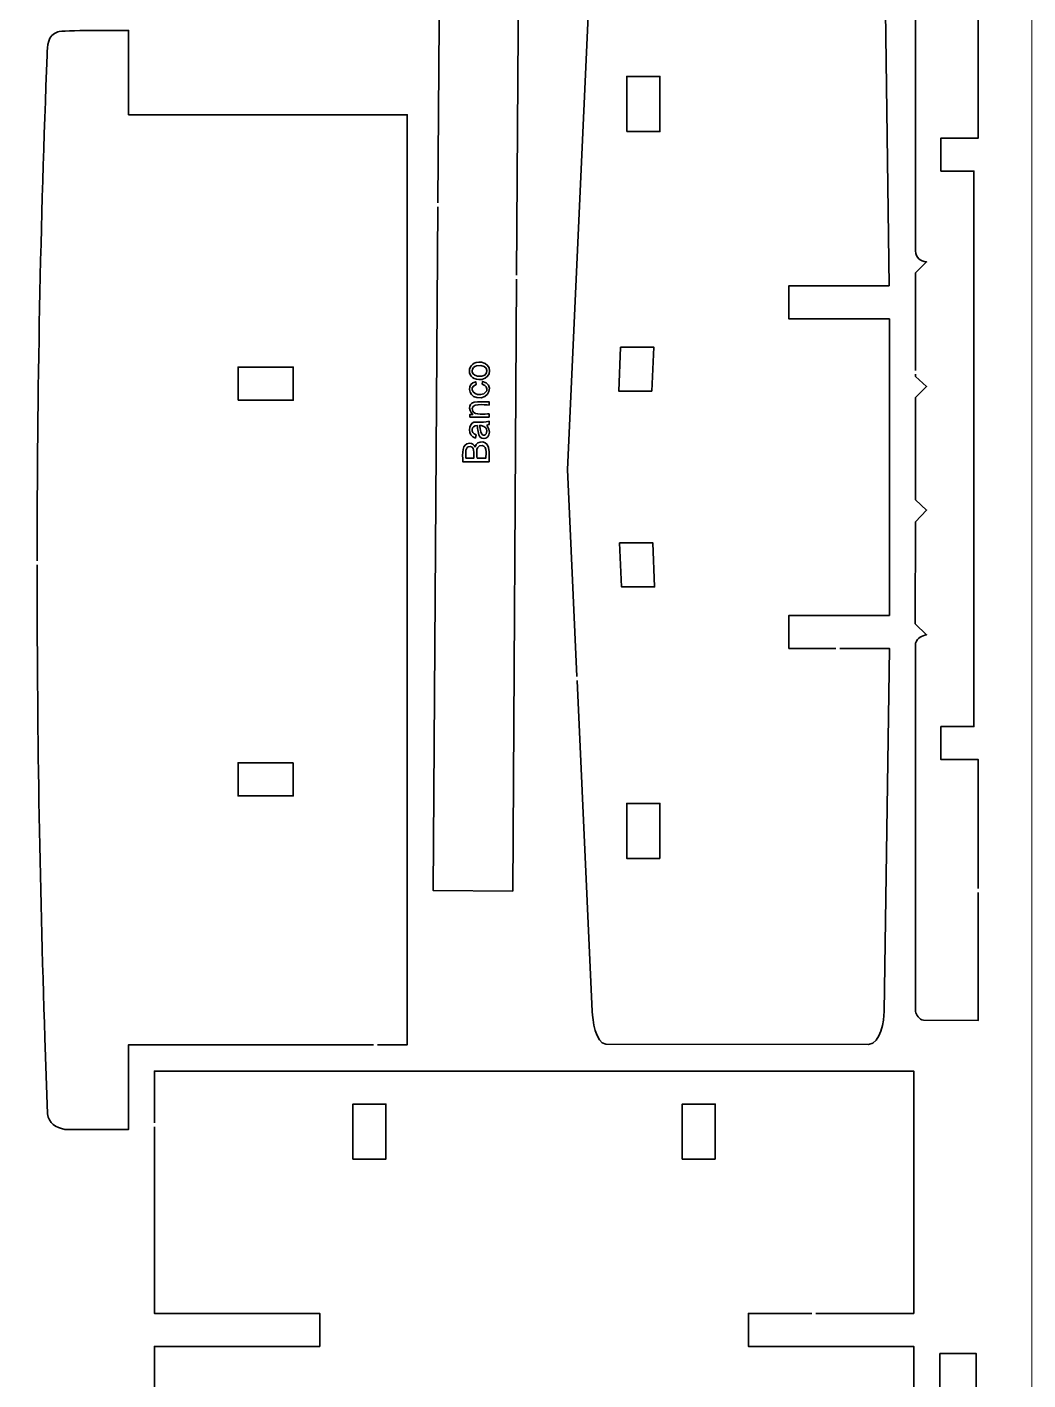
# Model space of a CAD drawing. Header units: millimetres. Extents: x -5 to 375, y 132 to 712.
# Drawn here: x 107.5 to 184.7, y 518 to 622.3 of the extents above; entities that cross this region are included whole.
import ezdxf

# ---------------------------------------------------------------- set-up
doc = ezdxf.new("R2010")
doc.units = ezdxf.units.MM
doc.header["$MEASUREMENT"] = 0
doc.layers.add('Camada 1', color=7, linetype='Continuous')

msp = doc.modelspace()

# ---------------------------------------------------------------- linework, layer by layer
at = {"layer": 'Camada 1', "color": 3, "lineweight": 20}
msp.add_open_spline([(185.0124, 711.5124), (185.0124, 711.5124), (185.0124, 421.5125), (185.0124, 421.5125), (185.0124, 421.5125), (185.0124, 421.5125), (-4.9877, 421.5125), (-4.9877, 421.5125), (-4.9877, 421.5125), (-4.9877, 421.5125), (-4.9877, 711.5124), (-4.9877, 711.5124), (-4.9877, 711.5124), (-4.9877, 711.5124), (185.0124, 711.5124), (185.0124, 711.5124)], degree=3, knots=[0, 0, 0, 0, 0.2, 0.2, 0.2, 0.2, 0.4, 0.4, 0.4, 0.4, 0.6, 0.6, 0.6, 0.6, 1, 1, 1, 1], dxfattribs=at)
at = {"layer": 'Camada 1', "color": 5, "lineweight": 35}
for points, knots in [([(180.8874, 555.8874), (180.8874, 555.8874), (180.8874, 565.8374), (180.8874, 565.8374), (180.8874, 565.8374), (180.8874, 565.8374), (178.0124, 565.8374), (178.0124, 565.8374), (178.0124, 565.8374), (178.0124, 565.8374), (178.0124, 568.3874), (178.0124, 568.3874), (178.0124, 568.3874), (178.0124, 568.3874), (180.5624, 568.3874), (180.5624, 568.3874), (180.5624, 568.3874), (180.5624, 568.3874), (180.5624, 611.2374), (180.5624, 611.2374), (180.5624, 611.2374), (180.5624, 611.2374), (178.0124, 611.2374), (178.0124, 611.2374), (178.0124, 611.2374), (178.0124, 611.2374), (178.0124, 613.7874), (178.0124, 613.7874), (178.0124, 613.7874), (178.0124, 613.7874), (180.8874, 613.7874), (180.8874, 613.7874), (180.8874, 613.7874), (180.8874, 613.7874), (180.8874, 633.9874), (180.8874, 633.9874), (180.8874, 633.9874), (180.8874, 633.9874), (176.5624, 633.9124), (176.5624, 633.9124), (176.5624, 633.9124), (176.4351, 633.8726), (176.0876, 633.5421), (176.0624, 633.3374), (176.0624, 633.3374), (176.0624, 633.3374), (176.0624, 605.0874), (176.0624, 605.0874), (176.0624, 605.0874), (176.0976, 604.5218), (176.39, 604.312), (176.9124, 604.2374), (176.9124, 604.2374), (176.9124, 604.2374), (176.0624, 603.3874), (176.0624, 603.3874), (176.0624, 603.3874), (176.0624, 603.3874), (176.0624, 595.8624), (176.0624, 595.8624)], [0, 0, 0, 0, 0.0625, 0.0625, 0.0625, 0.0625, 0.125, 0.125, 0.125, 0.125, 0.1875, 0.1875, 0.1875, 0.1875, 0.25, 0.25, 0.25, 0.25, 0.3125, 0.3125, 0.3125, 0.3125, 0.375, 0.375, 0.375, 0.375, 0.4375, 0.4375, 0.4375, 0.4375, 0.5, 0.5, 0.5, 0.5, 0.5625, 0.5625, 0.5625, 0.5625, 0.625, 0.625, 0.625, 0.625, 0.6875, 0.6875, 0.6875, 0.6875, 0.75, 0.75, 0.75, 0.75, 0.8125, 0.8125, 0.8125, 0.8125, 0.875, 0.875, 0.875, 0.875, 1, 1, 1, 1]), ([(149.9374, 572.2374), (149.9374, 572.2374), (149.2124, 588.2124), (149.2124, 588.2124), (149.2124, 588.2124), (149.2124, 588.2124), (151.1124, 630.0374), (151.1124, 630.0374), (151.1124, 630.0374), (151.162, 630.8476), (151.3059, 632.5449), (152.4124, 632.6124), (152.4124, 632.6124), (152.4124, 632.6124), (172.6124, 632.5624), (172.6124, 632.5624), (172.6124, 632.5624), (173.1218, 632.4636), (173.4079, 631.5305), (173.5124, 631.1124), (173.5124, 631.1124), (173.5124, 631.1124), (173.6624, 629.3874), (173.6624, 629.3874), (173.6624, 629.3874), (173.6624, 629.3874), (174.0124, 602.3874), (174.0124, 602.3874), (174.0124, 602.3874), (174.0124, 602.3874), (166.2874, 602.3874), (166.2874, 602.3874), (166.2874, 602.3874), (166.2874, 602.3874), (166.2874, 599.8374), (166.2874, 599.8374), (166.2874, 599.8374), (166.2874, 599.8374), (174.0374, 599.8374), (174.0374, 599.8374), (174.0374, 599.8374), (174.0374, 599.8374), (174.0374, 576.9624), (174.0374, 576.9624), (174.0374, 576.9624), (174.0374, 576.9624), (166.2874, 576.9624), (166.2874, 576.9624), (166.2874, 576.9624), (166.2874, 576.9624), (166.2874, 574.4124), (166.2874, 574.4124), (166.2874, 574.4124), (166.2874, 574.4124), (169.9124, 574.4124), (169.9124, 574.4124)], [0, 0, 0, 0, 0.06666667, 0.06666667, 0.06666667, 0.06666667, 0.13333333, 0.13333333, 0.13333333, 0.13333333, 0.2, 0.2, 0.2, 0.2, 0.26666667, 0.26666667, 0.26666667, 0.26666667, 0.33333333, 0.33333333, 0.33333333, 0.33333333, 0.4, 0.4, 0.4, 0.4, 0.46666667, 0.46666667, 0.46666667, 0.46666667, 0.53333333, 0.53333333, 0.53333333, 0.53333333, 0.6, 0.6, 0.6, 0.6, 0.66666667, 0.66666667, 0.66666667, 0.66666667, 0.73333333, 0.73333333, 0.73333333, 0.73333333, 0.8, 0.8, 0.8, 0.8, 0.86666667, 0.86666667, 0.86666667, 0.86666667, 1, 1, 1, 1]), ([(145.2874, 603.2124), (145.2874, 603.2124), (145.4624, 629.5874), (145.4624, 629.5874), (145.4624, 629.5874), (145.4624, 629.5874), (139.3623, 629.6374), (139.3623, 629.6374), (139.3623, 629.6374), (139.3623, 629.6374), (139.2124, 608.7874), (139.2124, 608.7874)], [0, 0, 0, 0, 0.25, 0.25, 0.25, 0.25, 0.5, 0.5, 0.5, 0.5, 1, 1, 1, 1]), ([(134.5624, 543.8374), (134.5624, 543.8374), (136.8624, 543.8374), (136.8624, 543.8374), (136.8624, 543.8374), (136.8624, 543.8374), (136.8624, 615.5874), (136.8624, 615.5874), (136.8624, 615.5874), (136.8624, 615.5874), (115.3624, 615.5874), (115.3624, 615.5874), (115.3624, 615.5874), (115.3624, 615.5874), (115.3624, 622.0874), (115.3624, 622.0874), (115.3624, 622.0874), (114.6246, 622.0804), (110.264, 622.1124), (109.9124, 621.9874), (109.9124, 621.9874), (109.101, 621.6989), (109.1173, 620.9192), (109.0874, 620.1874), (109.0874, 620.1874), (108.564, 607.369), (108.3124, 593.9972), (108.3124, 581.1624)], [0, 0, 0, 0, 0.125, 0.125, 0.125, 0.125, 0.25, 0.25, 0.25, 0.25, 0.375, 0.375, 0.375, 0.375, 0.5, 0.5, 0.5, 0.5, 0.625, 0.625, 0.625, 0.625, 0.75, 0.75, 0.75, 0.75, 1, 1, 1, 1]), ([(139.2124, 608.4874), (139.2124, 608.4874), (138.8624, 555.7374), (138.8624, 555.7374), (138.8624, 555.7374), (138.8624, 555.7374), (144.9874, 555.6874), (144.9874, 555.6874), (144.9874, 555.6874), (144.9874, 555.6874), (145.2874, 602.9124), (145.2874, 602.9124)], [0, 0, 0, 0, 0.25, 0.25, 0.25, 0.25, 0.5, 0.5, 0.5, 0.5, 1, 1, 1, 1]), ([(176.0624, 595.5624), (176.0624, 595.5624), (176.0624, 595.3874), (176.0624, 595.3874), (176.0624, 595.3874), (176.0624, 595.3874), (176.9124, 594.6124), (176.9124, 594.6124), (176.9124, 594.6124), (176.9124, 594.6124), (176.0624, 593.7624), (176.0624, 593.7624), (176.0624, 593.7624), (176.0624, 593.7624), (176.0624, 585.8874), (176.0624, 585.8874), (176.0624, 585.8874), (176.0624, 585.8874), (176.9124, 585.0874), (176.9124, 585.0874), (176.9124, 585.0874), (176.9124, 585.0874), (176.0624, 584.1874), (176.0624, 584.1874), (176.0624, 584.1874), (176.0624, 584.1874), (176.0374, 576.3124), (176.0374, 576.3124), (176.0374, 576.3124), (176.0374, 576.3124), (176.9124, 575.4624), (176.9124, 575.4624), (176.9124, 575.4624), (176.546, 575.3708), (176.2109, 575.3029), (176.0624, 574.8124), (176.0624, 574.8124), (176.0624, 574.8124), (176.0624, 546.4124), (176.0624, 546.4124), (176.0624, 546.4124), (176.1135, 546.1334), (176.3586, 545.7684), (176.6624, 545.7375), (176.6624, 545.7375), (176.6624, 545.7375), (180.8874, 545.7124), (180.8874, 545.7124), (180.8874, 545.7124), (180.8874, 545.7124), (180.8874, 555.5874), (180.8874, 555.5874)], [0, 0, 0, 0, 0.07142857, 0.07142857, 0.07142857, 0.07142857, 0.14285714, 0.14285714, 0.14285714, 0.14285714, 0.21428571, 0.21428571, 0.21428571, 0.21428571, 0.28571429, 0.28571429, 0.28571429, 0.28571429, 0.35714286, 0.35714286, 0.35714286, 0.35714286, 0.42857143, 0.42857143, 0.42857143, 0.42857143, 0.5, 0.5, 0.5, 0.5, 0.57142857, 0.57142857, 0.57142857, 0.57142857, 0.64285714, 0.64285714, 0.64285714, 0.64285714, 0.71428571, 0.71428571, 0.71428571, 0.71428571, 0.78571429, 0.78571429, 0.78571429, 0.78571429, 0.85714286, 0.85714286, 0.85714286, 0.85714286, 1, 1, 1, 1]), ([(108.3124, 580.8625), (108.3124, 568.6283), (108.4948, 556.591), (108.9124, 544.3624), (108.9124, 544.3624), (108.9124, 544.3624), (109.1124, 538.5124), (109.1124, 538.5124), (109.1124, 538.5124), (109.2251, 537.8106), (109.7372, 537.414), (110.4374, 537.3124), (110.4374, 537.3124), (110.4374, 537.3124), (115.3624, 537.3124), (115.3624, 537.3124), (115.3624, 537.3124), (115.3624, 537.3124), (115.3624, 543.8374), (115.3624, 543.8374), (115.3624, 543.8374), (115.3624, 543.8374), (134.2624, 543.8374), (134.2624, 543.8374)], [0, 0, 0, 0, 0.14285714, 0.14285714, 0.14285714, 0.14285714, 0.28571429, 0.28571429, 0.28571429, 0.28571429, 0.42857143, 0.42857143, 0.42857143, 0.42857143, 0.57142857, 0.57142857, 0.57142857, 0.57142857, 0.71428571, 0.71428571, 0.71428571, 0.71428571, 1, 1, 1, 1]), ([(170.2124, 574.4124), (170.2124, 574.4124), (174.0374, 574.4124), (174.0374, 574.4124), (174.0374, 574.4124), (174.0374, 574.4124), (173.6374, 546.4124), (173.6374, 546.4124), (173.6374, 546.4124), (173.603, 545.7073), (173.4151, 543.9313), (172.4374, 543.8624), (172.4374, 543.8624), (172.4374, 543.8624), (152.1624, 543.8874), (152.1624, 543.8874), (152.1624, 543.8874), (151.3869, 543.9507), (151.1529, 545.7812), (151.1124, 546.4124), (151.1124, 546.4124), (151.1124, 546.4124), (149.9624, 571.9375), (149.9624, 571.9375)], [0, 0, 0, 0, 0.14285714, 0.14285714, 0.14285714, 0.14285714, 0.28571429, 0.28571429, 0.28571429, 0.28571429, 0.42857143, 0.42857143, 0.42857143, 0.42857143, 0.57142857, 0.57142857, 0.57142857, 0.57142857, 0.71428571, 0.71428571, 0.71428571, 0.71428571, 1, 1, 1, 1]), ([(168.3624, 523.1125), (168.3624, 523.1125), (175.9124, 523.1125), (175.9124, 523.1125), (175.9124, 523.1125), (175.9124, 523.1125), (175.9124, 541.8124), (175.9124, 541.8124), (175.9124, 541.8124), (175.9124, 541.8124), (117.3624, 541.8124), (117.3624, 541.8124), (117.3624, 541.8124), (117.3624, 541.8124), (117.3624, 537.8124), (117.3624, 537.8124)], [0, 0, 0, 0, 0.2, 0.2, 0.2, 0.2, 0.4, 0.4, 0.4, 0.4, 0.6, 0.6, 0.6, 0.6, 1, 1, 1, 1]), ([(117.3624, 537.5124), (117.3624, 537.5124), (117.3624, 523.1125), (117.3624, 523.1125), (117.3624, 523.1125), (117.3624, 523.1125), (130.1124, 523.1125), (130.1124, 523.1125), (130.1124, 523.1125), (130.1124, 523.1125), (130.1124, 520.5624), (130.1124, 520.5624), (130.1124, 520.5624), (130.1124, 520.5624), (117.3624, 520.5624), (117.3624, 520.5624), (117.3624, 520.5624), (117.3624, 520.5624), (117.3624, 505.0375), (117.3624, 505.0375), (117.3624, 505.0375), (117.3624, 505.0375), (132.6624, 505.0375), (132.6624, 505.0375), (132.6624, 505.0375), (132.6624, 505.0375), (132.6624, 511.2374), (132.6624, 511.2374), (132.6624, 511.2374), (132.6624, 511.2374), (135.2124, 511.2374), (135.2124, 511.2374), (135.2124, 511.2374), (135.2124, 511.2374), (135.2124, 505.0375), (135.2124, 505.0375), (135.2124, 505.0375), (135.2124, 505.0375), (158.0624, 505.0375), (158.0624, 505.0375), (158.0624, 505.0375), (158.0624, 505.0375), (158.0624, 511.2374), (158.0624, 511.2374), (158.0624, 511.2374), (158.0624, 511.2374), (160.6124, 511.2374), (160.6124, 511.2374), (160.6124, 511.2374), (160.6124, 511.2374), (160.6124, 505.0375), (160.6124, 505.0375), (160.6124, 505.0375), (160.6124, 505.0375), (175.9124, 505.0375), (175.9124, 505.0375), (175.9124, 505.0375), (175.9124, 505.0375), (175.9124, 520.5624), (175.9124, 520.5624), (175.9124, 520.5624), (175.9124, 520.5624), (163.1624, 520.5624), (163.1624, 520.5624), (163.1624, 520.5624), (163.1624, 520.5624), (163.1624, 523.1125), (163.1624, 523.1125), (163.1624, 523.1125), (163.1624, 523.1125), (168.0624, 523.1125), (168.0624, 523.1125)], [0, 0, 0, 0, 0.05263158, 0.05263158, 0.05263158, 0.05263158, 0.10526316, 0.10526316, 0.10526316, 0.10526316, 0.15789474, 0.15789474, 0.15789474, 0.15789474, 0.21052632, 0.21052632, 0.21052632, 0.21052632, 0.26315789, 0.26315789, 0.26315789, 0.26315789, 0.31578947, 0.31578947, 0.31578947, 0.31578947, 0.36842105, 0.36842105, 0.36842105, 0.36842105, 0.42105263, 0.42105263, 0.42105263, 0.42105263, 0.47368421, 0.47368421, 0.47368421, 0.47368421, 0.52631579, 0.52631579, 0.52631579, 0.52631579, 0.57894737, 0.57894737, 0.57894737, 0.57894737, 0.63157895, 0.63157895, 0.63157895, 0.63157895, 0.68421053, 0.68421053, 0.68421053, 0.68421053, 0.73684211, 0.73684211, 0.73684211, 0.73684211, 0.78947368, 0.78947368, 0.78947368, 0.78947368, 0.84210526, 0.84210526, 0.84210526, 0.84210526, 0.89473684, 0.89473684, 0.89473684, 0.89473684, 1, 1, 1, 1]), ([(183.2874, 479.3124), (183.2874, 479.3124), (183.2874, 481.1624), (183.2874, 481.1624), (183.2874, 481.1624), (183.2874, 481.1624), (180.7374, 481.1624), (180.7374, 481.1624), (180.7374, 481.1624), (180.7374, 481.1624), (180.7374, 520.0124), (180.7374, 520.0124), (180.7374, 520.0124), (180.7374, 520.0124), (177.9374, 520.0124), (177.9374, 520.0124), (177.9374, 520.0124), (177.9374, 520.0124), (177.9374, 503.0124), (177.9374, 503.0124), (177.9374, 503.0124), (177.9374, 503.0124), (177.6874, 503.0124), (177.6874, 503.0124)], [0, 0, 0, 0, 0.14285714, 0.14285714, 0.14285714, 0.14285714, 0.28571429, 0.28571429, 0.28571429, 0.28571429, 0.42857143, 0.42857143, 0.42857143, 0.42857143, 0.57142857, 0.57142857, 0.57142857, 0.57142857, 0.71428571, 0.71428571, 0.71428571, 0.71428571, 1, 1, 1, 1])]:
    msp.add_open_spline(points, degree=3, knots=knots, dxfattribs=at)
at = {"layer": 'Camada 1', "lineweight": 35}
for points in [[(153.7874, 614.2874), (153.7874, 614.2874), (156.3374, 614.2874), (156.3374, 614.2874), (156.3374, 614.2874), (156.3374, 614.2874), (156.3374, 618.5374), (156.3374, 618.5374), (156.3374, 618.5374), (156.3374, 618.5374), (153.7874, 618.5374), (153.7874, 618.5374), (153.7874, 618.5374), (153.7874, 618.5374), (153.7874, 614.2874), (153.7874, 614.2874)], [(153.3124, 597.6624), (153.3124, 597.6624), (155.8624, 597.6624), (155.8624, 597.6624), (155.8624, 597.6624), (155.8624, 597.6624), (155.7124, 594.2624), (155.7124, 594.2624), (155.7124, 594.2624), (155.7124, 594.2624), (153.1624, 594.2624), (153.1624, 594.2624), (153.1624, 594.2624), (153.1624, 594.2624), (153.3124, 597.6624), (153.3124, 597.6624)], [(123.8124, 593.5624), (123.8124, 593.5624), (123.8124, 596.1124), (123.8124, 596.1124), (123.8124, 596.1124), (123.8124, 596.1124), (128.0624, 596.1124), (128.0624, 596.1124), (128.0624, 596.1124), (128.0624, 596.1124), (128.0624, 593.5624), (128.0624, 593.5624), (128.0624, 593.5624), (128.0624, 593.5624), (123.8124, 593.5624), (123.8124, 593.5624)], [(153.2374, 582.5624), (153.2374, 582.5624), (155.7874, 582.5624), (155.7874, 582.5624), (155.7874, 582.5624), (155.7874, 582.5624), (155.9374, 579.1624), (155.9374, 579.1624), (155.9374, 579.1624), (155.9374, 579.1624), (153.3874, 579.1624), (153.3874, 579.1624), (153.3874, 579.1624), (153.3874, 579.1624), (153.2374, 582.5624), (153.2374, 582.5624)], [(128.0624, 565.5875), (128.0624, 565.5875), (128.0624, 563.0374), (128.0624, 563.0374), (128.0624, 563.0374), (128.0624, 563.0374), (123.8124, 563.0374), (123.8124, 563.0374), (123.8124, 563.0374), (123.8124, 563.0374), (123.8124, 565.5875), (123.8124, 565.5875), (123.8124, 565.5875), (123.8124, 565.5875), (128.0624, 565.5875), (128.0624, 565.5875)], [(156.3374, 558.2124), (156.3374, 558.2124), (153.7874, 558.2124), (153.7874, 558.2124), (153.7874, 558.2124), (153.7874, 558.2124), (153.7874, 562.4624), (153.7874, 562.4624), (153.7874, 562.4624), (153.7874, 562.4624), (156.3374, 562.4624), (156.3374, 562.4624), (156.3374, 562.4624), (156.3374, 562.4624), (156.3374, 558.2124), (156.3374, 558.2124)], [(132.6624, 535.0125), (132.6624, 535.0125), (135.2124, 535.0125), (135.2124, 535.0125), (135.2124, 535.0125), (135.2124, 535.0125), (135.2124, 539.2624), (135.2124, 539.2624), (135.2124, 539.2624), (135.2124, 539.2624), (132.6624, 539.2624), (132.6624, 539.2624), (132.6624, 539.2624), (132.6624, 539.2624), (132.6624, 535.0125), (132.6624, 535.0125)], [(160.6124, 535.0125), (160.6124, 535.0125), (160.6124, 539.2624), (160.6124, 539.2624), (160.6124, 539.2624), (160.6124, 539.2624), (158.0624, 539.2624), (158.0624, 539.2624), (158.0624, 539.2624), (158.0624, 539.2624), (158.0624, 535.0125), (158.0624, 535.0125), (158.0624, 535.0125), (158.0624, 535.0125), (160.6124, 535.0125), (160.6124, 535.0125)]]:
    msp.add_open_spline(points, degree=3, knots=[0, 0, 0, 0, 0.2, 0.2, 0.2, 0.2, 0.4, 0.4, 0.4, 0.4, 0.6, 0.6, 0.6, 0.6, 1, 1, 1, 1], dxfattribs=at)
at = {"layer": 'Camada 1', "color": 240, "lineweight": 35}
for points, knots in [([(142.6124, 595.1624), (141.3302, 594.9792), (141.35, 596.6642), (142.5874, 596.4874), (142.5874, 596.4874), (143.4137, 596.3694), (143.3964, 595.2931), (142.6124, 595.1624)], [0, 0, 0, 0, 0.33333333, 0.33333333, 0.33333333, 0.33333333, 1, 1, 1, 1]), ([(142.2874, 595.4124), (143.2582, 595.2506), (143.2274, 596.4724), (142.1874, 596.2124), (142.1874, 596.2124), (141.8335, 596.1239), (141.6346, 595.5756), (142.2874, 595.4124)], [0, 0, 0, 0, 0.33333333, 0.33333333, 0.33333333, 0.33333333, 1, 1, 1, 1]), ([(142.6374, 594.7874), (142.6374, 594.7874), (142.6624, 595.0124), (142.6624, 595.0124), (142.6624, 595.0124), (143.5974, 594.8788), (143.1956, 593.5202), (142.2124, 593.7624), (142.2124, 593.7624), (141.4972, 593.9386), (141.4789, 594.8556), (142.1373, 594.9874), (142.1373, 594.9874), (142.1373, 594.9874), (142.1624, 594.7624), (142.1624, 594.7624), (142.1624, 594.7624), (141.4556, 594.5268), (142.0756, 593.7586), (142.7624, 594.0624), (142.7624, 594.0624), (142.7624, 594.0624), (142.9874, 594.2874), (142.9874, 594.2874), (142.9874, 594.2874), (142.9874, 594.5347), (143.0025, 594.6657), (142.6374, 594.7874)], [0, 0, 0, 0, 0.125, 0.125, 0.125, 0.125, 0.25, 0.25, 0.25, 0.25, 0.375, 0.375, 0.375, 0.375, 0.5, 0.5, 0.5, 0.5, 0.625, 0.625, 0.625, 0.625, 0.75, 0.75, 0.75, 0.75, 1, 1, 1, 1]), ([(143.1624, 592.5124), (143.1624, 592.5124), (143.1624, 592.2624), (143.1624, 592.2624), (143.1624, 592.2624), (143.1624, 592.2624), (141.6874, 592.2624), (141.6874, 592.2624), (141.6874, 592.2624), (141.6874, 592.2624), (141.6874, 592.4624), (141.6874, 592.4624), (141.6874, 592.4624), (141.6874, 592.4624), (141.9124, 592.4624), (141.9124, 592.4624), (141.9124, 592.4624), (141.5343, 592.8405), (141.5312, 593.4374), (142.2624, 593.4374), (142.2624, 593.4374), (142.2624, 593.4374), (143.1624, 593.4374), (143.1624, 593.4374), (143.1624, 593.4374), (143.1624, 593.4374), (143.1624, 593.1874), (143.1624, 593.1874), (143.1624, 593.1874), (142.861, 593.2033), (141.6297, 593.3964), (141.9124, 592.7124), (141.9124, 592.7124), (142.0469, 592.3869), (142.907, 592.499), (143.1624, 592.5124)], [0, 0, 0, 0, 0.1, 0.1, 0.1, 0.1, 0.2, 0.2, 0.2, 0.2, 0.3, 0.3, 0.3, 0.3, 0.4, 0.4, 0.4, 0.4, 0.5, 0.5, 0.5, 0.5, 0.6, 0.6, 0.6, 0.6, 0.7, 0.7, 0.7, 0.7, 0.8, 0.8, 0.8, 0.8, 1, 1, 1, 1]), ([(142.9874, 591.6374), (143.5582, 590.7812), (142.7881, 590.379), (142.4874, 590.7124), (142.4874, 590.7124), (142.3224, 590.8954), (142.3096, 591.3598), (142.2374, 591.6124), (142.2374, 591.6124), (141.7895, 591.6124), (141.7035, 591.0404), (142.1624, 590.8874), (142.1624, 590.8874), (142.1624, 590.8874), (142.1124, 590.6374), (142.1124, 590.6374), (142.1124, 590.6374), (141.4585, 590.8009), (141.5965, 591.799), (141.9874, 591.8624), (141.9874, 591.8624), (142.119, 591.8838), (142.5682, 591.8186), (143.1624, 591.9374), (143.1624, 591.9374), (143.1624, 591.9374), (143.1624, 591.6874), (143.1624, 591.6874), (143.1624, 591.6874), (143.1624, 591.6874), (142.9874, 591.6374), (142.9874, 591.6374)], [0, 0, 0, 0, 0.11111111, 0.11111111, 0.11111111, 0.11111111, 0.22222222, 0.22222222, 0.22222222, 0.22222222, 0.33333333, 0.33333333, 0.33333333, 0.33333333, 0.44444444, 0.44444444, 0.44444444, 0.44444444, 0.55555556, 0.55555556, 0.55555556, 0.55555556, 0.66666667, 0.66666667, 0.66666667, 0.66666667, 0.77777778, 0.77777778, 0.77777778, 0.77777778, 1, 1, 1, 1]), ([(142.5624, 591.6124), (142.5624, 591.6124), (142.4374, 591.6124), (142.4374, 591.6124), (142.4374, 591.6124), (142.4916, 591.3412), (142.5218, 590.7938), (142.8124, 590.8624), (142.8124, 590.8624), (142.9652, 590.8985), (143.2446, 591.476), (142.5624, 591.6124)], [0, 0, 0, 0, 0.25, 0.25, 0.25, 0.25, 0.5, 0.5, 0.5, 0.5, 1, 1, 1, 1]), ([(143.1624, 589.5874), (143.1624, 589.5874), (143.1624, 588.8124), (143.1624, 588.8124), (143.1624, 588.8124), (143.1624, 588.8124), (141.1374, 588.8124), (141.1374, 588.8124), (141.1374, 588.8124), (141.1374, 589.4507), (141.0287, 590.2374), (141.6624, 590.2374), (141.6624, 590.2374), (141.8756, 590.2374), (141.9809, 590.1399), (142.0874, 589.9624), (142.0874, 589.9624), (142.2216, 590.4991), (143.1624, 590.5625), (143.1624, 589.5874)], [0, 0, 0, 0, 0.16666667, 0.16666667, 0.16666667, 0.16666667, 0.33333333, 0.33333333, 0.33333333, 0.33333333, 0.5, 0.5, 0.5, 0.5, 0.66666667, 0.66666667, 0.66666667, 0.66666667, 1, 1, 1, 1]), ([(141.3874, 589.0874), (141.3874, 589.0874), (141.9874, 589.0874), (141.9874, 589.0874), (141.9874, 589.0874), (141.9874, 589.3873), (142.0968, 590.1457), (141.5624, 589.9624), (141.5624, 589.9624), (141.2888, 589.8685), (141.3705, 589.3065), (141.3874, 589.0874)], [0, 0, 0, 0, 0.25, 0.25, 0.25, 0.25, 0.5, 0.5, 0.5, 0.5, 1, 1, 1, 1]), ([(142.2374, 589.0874), (142.2374, 589.0874), (142.9124, 589.0874), (142.9124, 589.0874), (142.9124, 589.0874), (142.9377, 589.4174), (143.0341, 590.2313), (142.4374, 590.0374), (142.4374, 590.0374), (142.1307, 589.9377), (142.2192, 589.3238), (142.2374, 589.0874)], [0, 0, 0, 0, 0.25, 0.25, 0.25, 0.25, 0.5, 0.5, 0.5, 0.5, 1, 1, 1, 1])]:
    msp.add_open_spline(points, degree=3, knots=knots, dxfattribs=at)
for points in [[(142.7124, 594.7624), (142.7124, 594.7624), (142.6374, 594.7874), (142.6374, 594.7874)], [(143.0874, 591.6624), (143.0874, 591.6624), (142.9874, 591.6374), (142.9874, 591.6374)]]:
    msp.add_open_spline(points, degree=3, dxfattribs=at)

doc.saveas('drawing.dxf')
